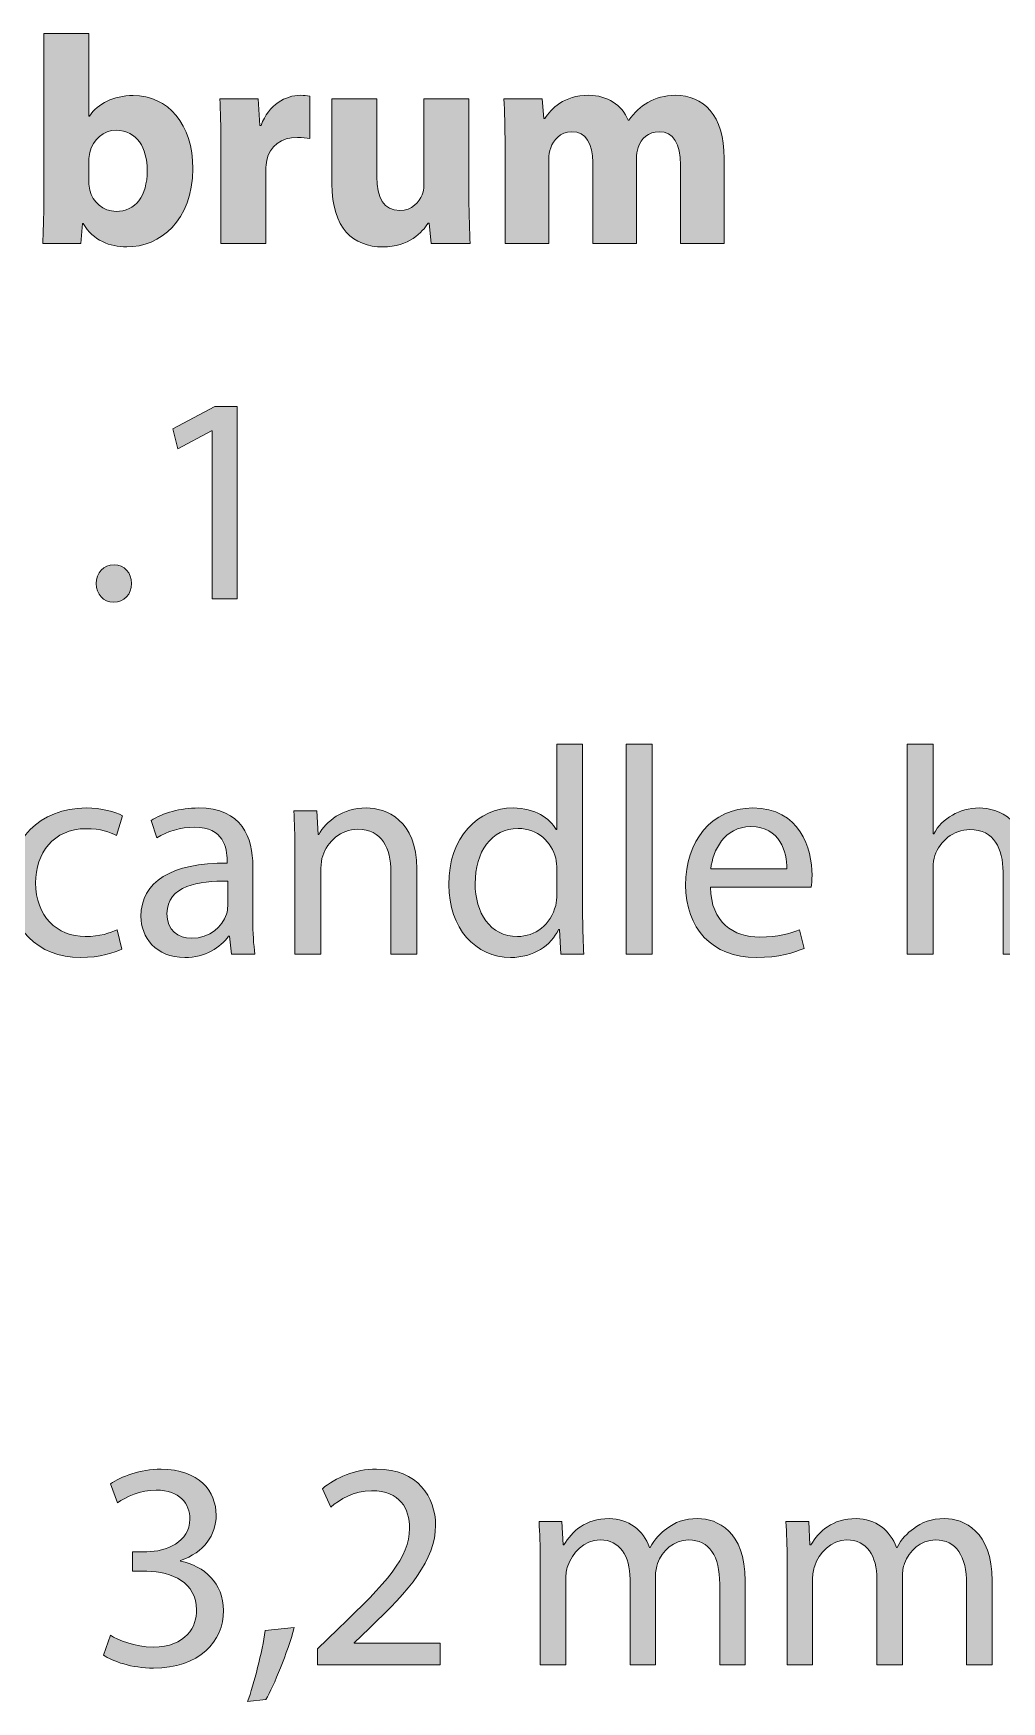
# Model space of a CAD drawing. Header units: inches. Extents: x 8 to 183, y -149 to -13.
# Drawn here: x 125.57 to 143.56, y -111.37 to -80.38 of the extents above; entities that cross this region are included whole.
import ezdxf

# ---------------------------------------------------------------- set-up
doc = ezdxf.new("R2010")
doc.units = ezdxf.units.IN
doc.header["$MEASUREMENT"] = 0
doc.layers.add('Layer 1', color=7, linetype='Continuous')

# ---------------------------------------------------------------- blocks, each defined once
blk = doc.blocks.new('block 7')
at = {"layer": 'Layer 1'}
h = blk.add_hatch(color=7, dxfattribs=at)
h.dxf.hatch_style = 2
edge = h.paths.add_edge_path()
edge.add_spline(control_points=[(125.763, -80.382), (125.763, -80.382), (126.599, -80.382), (126.599, -80.382), (126.599, -80.382), (126.599, -81.917), (126.599, -81.917), (126.599, -81.917), (126.61, -81.917), (126.61, -81.917), (126.77, -81.686), (127.05, -81.537), (127.424, -81.537), (128.068, -81.537), (128.536, -82.071), (128.53, -82.896), (128.53, -83.864), (127.919, -84.348), (127.303, -84.348), (126.989, -84.348), (126.681, -84.233), (126.494, -83.914), (126.494, -83.914), (126.483, -83.914), (126.483, -83.914), (126.483, -83.914), (126.45, -84.288), (126.45, -84.288), (126.45, -84.288), (125.741, -84.288), (125.741, -84.288), (125.752, -84.112), (125.763, -83.787), (125.763, -83.485), (125.763, -83.485), (125.763, -80.382), (125.763, -80.382)], knot_values=[0, 0, 0, 0, 1, 1, 1, 2, 2, 2, 3, 3, 3, 4, 4, 4, 5, 5, 5, 6, 6, 6, 7, 7, 7, 8, 8, 8, 9, 9, 9, 10, 10, 10, 11, 11, 11, 12, 12, 12, 12], degree=3, periodic=1)
edge = h.paths.add_edge_path()
edge.add_spline(control_points=[(126.599, -83.143), (126.599, -83.198), (126.605, -83.248), (126.616, -83.292), (126.67, -83.512), (126.863, -83.688), (127.105, -83.688), (127.463, -83.688), (127.683, -83.413), (127.683, -82.929), (127.683, -82.511), (127.496, -82.181), (127.105, -82.181), (126.88, -82.181), (126.67, -82.351), (126.616, -82.593), (126.605, -82.643), (126.599, -82.692), (126.599, -82.747), (126.599, -82.747), (126.599, -83.143), (126.599, -83.143)], knot_values=[0, 0, 0, 0, 1, 1, 1, 2, 2, 2, 3, 3, 3, 4, 4, 4, 5, 5, 5, 6, 6, 6, 7, 7, 7, 7], degree=3, periodic=1)
h = blk.add_hatch(color=7, dxfattribs=at)
h.dxf.hatch_style = 2
edge = h.paths.add_edge_path()
edge.add_spline(control_points=[(129.052, -82.483), (129.052, -82.087), (129.046, -81.829), (129.03, -81.598), (129.03, -81.598), (129.745, -81.598), (129.745, -81.598), (129.745, -81.598), (129.778, -82.093), (129.778, -82.093), (129.778, -82.093), (129.8, -82.093), (129.8, -82.093), (129.937, -81.697), (130.262, -81.532), (130.526, -81.532), (130.603, -81.532), (130.642, -81.537), (130.702, -81.548), (130.702, -81.548), (130.702, -82.335), (130.702, -82.335), (130.636, -82.324), (130.57, -82.313), (130.477, -82.313), (130.169, -82.313), (129.959, -82.478), (129.905, -82.736), (129.894, -82.791), (129.888, -82.857), (129.888, -82.924), (129.888, -82.924), (129.888, -84.288), (129.888, -84.288), (129.888, -84.288), (129.052, -84.288), (129.052, -84.288), (129.052, -84.288), (129.052, -82.483), (129.052, -82.483)], knot_values=[0, 0, 0, 0, 1, 1, 1, 2, 2, 2, 3, 3, 3, 4, 4, 4, 5, 5, 5, 6, 6, 6, 7, 7, 7, 8, 8, 8, 9, 9, 9, 10, 10, 10, 11, 11, 11, 12, 12, 12, 13, 13, 13, 13], degree=3, periodic=1)
h = blk.add_hatch(color=7, dxfattribs=at)
h.dxf.hatch_style = 2
edge = h.paths.add_edge_path()
edge.add_spline(control_points=[(133.661, -83.424), (133.661, -83.776), (133.672, -84.062), (133.683, -84.288), (133.683, -84.288), (132.957, -84.288), (132.957, -84.288), (132.957, -84.288), (132.919, -83.908), (132.919, -83.908), (132.919, -83.908), (132.902, -83.908), (132.902, -83.908), (132.797, -84.073), (132.545, -84.348), (132.061, -84.348), (131.51, -84.348), (131.114, -84.007), (131.114, -83.177), (131.114, -83.177), (131.114, -81.598), (131.114, -81.598), (131.114, -81.598), (131.95, -81.598), (131.95, -81.598), (131.95, -81.598), (131.95, -83.044), (131.95, -83.044), (131.95, -83.435), (132.077, -83.672), (132.374, -83.672), (132.605, -83.672), (132.743, -83.512), (132.792, -83.38), (132.814, -83.331), (132.825, -83.27), (132.825, -83.198), (132.825, -83.198), (132.825, -81.598), (132.825, -81.598), (132.825, -81.598), (133.661, -81.598), (133.661, -81.598), (133.661, -81.598), (133.661, -83.424), (133.661, -83.424)], knot_values=[0, 0, 0, 0, 1, 1, 1, 2, 2, 2, 3, 3, 3, 4, 4, 4, 5, 5, 5, 6, 6, 6, 7, 7, 7, 8, 8, 8, 9, 9, 9, 10, 10, 10, 11, 11, 11, 12, 12, 12, 13, 13, 13, 14, 14, 14, 15, 15, 15, 15], degree=3, periodic=1)
h = blk.add_hatch(color=7, dxfattribs=at)
h.dxf.hatch_style = 2
edge = h.paths.add_edge_path()
edge.add_spline(control_points=[(134.332, -82.456), (134.332, -82.12), (134.321, -81.84), (134.31, -81.598), (134.31, -81.598), (135.019, -81.598), (135.019, -81.598), (135.019, -81.598), (135.052, -81.961), (135.052, -81.961), (135.052, -81.961), (135.069, -81.961), (135.069, -81.961), (135.185, -81.785), (135.426, -81.532), (135.883, -81.532), (136.235, -81.532), (136.505, -81.713), (136.62, -81.994), (136.62, -81.994), (136.631, -81.994), (136.631, -81.994), (136.736, -81.851), (136.851, -81.741), (136.983, -81.664), (137.132, -81.581), (137.297, -81.532), (137.495, -81.532), (138.012, -81.532), (138.403, -81.895), (138.403, -82.703), (138.403, -82.703), (138.403, -84.288), (138.403, -84.288), (138.403, -84.288), (137.589, -84.288), (137.589, -84.288), (137.589, -84.288), (137.589, -82.824), (137.589, -82.824), (137.589, -82.434), (137.462, -82.208), (137.192, -82.208), (136.994, -82.208), (136.862, -82.34), (136.802, -82.5), (136.785, -82.56), (136.774, -82.643), (136.774, -82.714), (136.774, -82.714), (136.774, -84.288), (136.774, -84.288), (136.774, -84.288), (135.96, -84.288), (135.96, -84.288), (135.96, -84.288), (135.96, -82.775), (135.96, -82.775), (135.96, -82.439), (135.839, -82.208), (135.569, -82.208), (135.355, -82.208), (135.228, -82.373), (135.179, -82.505), (135.152, -82.571), (135.146, -82.648), (135.146, -82.72), (135.146, -82.72), (135.146, -84.288), (135.146, -84.288), (135.146, -84.288), (134.332, -84.288), (134.332, -84.288), (134.332, -84.288), (134.332, -82.456), (134.332, -82.456)], knot_values=[0, 0, 0, 0, 1, 1, 1, 2, 2, 2, 3, 3, 3, 4, 4, 4, 5, 5, 5, 6, 6, 6, 7, 7, 7, 8, 8, 8, 9, 9, 9, 10, 10, 10, 11, 11, 11, 12, 12, 12, 13, 13, 13, 14, 14, 14, 15, 15, 15, 16, 16, 16, 17, 17, 17, 18, 18, 18, 19, 19, 19, 20, 20, 20, 21, 21, 21, 22, 22, 22, 23, 23, 23, 24, 24, 24, 25, 25, 25, 25], degree=3, periodic=1)
h = blk.add_hatch(color=7, dxfattribs=at)
h.dxf.hatch_style = 2
h.paths.add_polyline_path([(128.887, -87.763), (128.876, -87.763), (128.254, -88.099), (128.161, -87.73), (128.942, -87.312), (129.354, -87.312), (129.354, -90.888), (128.887, -90.888)])
h = blk.add_hatch(color=7, dxfattribs=at)
h.dxf.hatch_style = 2
edge = h.paths.add_edge_path()
edge.add_spline(control_points=[(126.736, -90.602), (126.736, -90.403), (126.874, -90.255), (127.066, -90.255), (127.259, -90.255), (127.391, -90.398), (127.391, -90.602), (127.391, -90.8), (127.259, -90.948), (127.055, -90.948), (126.868, -90.948), (126.736, -90.8), (126.736, -90.602)], knot_values=[0, 0, 0, 0, 1, 1, 1, 2, 2, 2, 3, 3, 3, 4, 4, 4, 4], degree=3, periodic=1)
h = blk.add_hatch(color=7, dxfattribs=at)
h.dxf.hatch_style = 2
edge = h.paths.add_edge_path()
edge.add_spline(control_points=[(135.773, -93.582), (135.773, -93.582), (135.773, -96.8), (135.773, -96.8), (135.773, -97.037), (135.784, -97.306), (135.795, -97.488), (135.795, -97.488), (135.366, -97.488), (135.366, -97.488), (135.366, -97.488), (135.344, -97.026), (135.344, -97.026), (135.344, -97.026), (135.327, -97.026), (135.327, -97.026), (135.184, -97.323), (134.865, -97.548), (134.431, -97.548), (133.787, -97.548), (133.286, -97.004), (133.286, -96.195), (133.281, -95.309), (133.837, -94.77), (134.48, -94.77), (134.893, -94.77), (135.162, -94.963), (135.283, -95.172), (135.283, -95.172), (135.295, -95.172), (135.295, -95.172), (135.295, -95.172), (135.295, -93.582), (135.295, -93.582), (135.295, -93.582), (135.773, -93.582), (135.773, -93.582)], knot_values=[0, 0, 0, 0, 1, 1, 1, 2, 2, 2, 3, 3, 3, 4, 4, 4, 5, 5, 5, 6, 6, 6, 7, 7, 7, 8, 8, 8, 9, 9, 9, 10, 10, 10, 11, 11, 11, 12, 12, 12, 12], degree=3, periodic=1)
edge = h.paths.add_edge_path()
edge.add_spline(control_points=[(135.295, -95.909), (135.295, -95.848), (135.289, -95.766), (135.272, -95.705), (135.201, -95.403), (134.937, -95.15), (134.574, -95.15), (134.073, -95.15), (133.776, -95.59), (133.776, -96.173), (133.776, -96.712), (134.046, -97.158), (134.563, -97.158), (134.887, -97.158), (135.184, -96.938), (135.272, -96.58), (135.289, -96.514), (135.295, -96.448), (135.295, -96.371), (135.295, -96.371), (135.295, -95.909), (135.295, -95.909)], knot_values=[0, 0, 0, 0, 1, 1, 1, 2, 2, 2, 3, 3, 3, 4, 4, 4, 5, 5, 5, 6, 6, 6, 7, 7, 7, 7], degree=3, periodic=1)
h = blk.add_hatch(color=7, dxfattribs=at)
h.dxf.hatch_style = 2
h.paths.add_polyline_path([(136.581, -93.582), (137.065, -93.582), (137.065, -97.488), (136.581, -97.488)])
h = blk.add_hatch(color=7, dxfattribs=at)
h.dxf.hatch_style = 2
edge = h.paths.add_edge_path()
edge.add_spline(control_points=[(141.8, -93.582), (141.8, -93.582), (142.285, -93.582), (142.285, -93.582), (142.285, -93.582), (142.285, -95.249), (142.285, -95.249), (142.285, -95.249), (142.296, -95.249), (142.296, -95.249), (142.372, -95.111), (142.494, -94.985), (142.642, -94.902), (142.785, -94.82), (142.956, -94.77), (143.137, -94.77), (143.495, -94.77), (144.067, -94.99), (144.067, -95.903), (144.067, -95.903), (144.067, -97.488), (144.067, -97.488), (144.067, -97.488), (143.583, -97.488), (143.583, -97.488), (143.583, -97.488), (143.583, -95.958), (143.583, -95.958), (143.583, -95.529), (143.423, -95.172), (142.967, -95.172), (142.653, -95.172), (142.411, -95.392), (142.318, -95.65), (142.29, -95.722), (142.285, -95.793), (142.285, -95.881), (142.285, -95.881), (142.285, -97.488), (142.285, -97.488), (142.285, -97.488), (141.8, -97.488), (141.8, -97.488), (141.8, -97.488), (141.8, -93.582), (141.8, -93.582)], knot_values=[0, 0, 0, 0, 1, 1, 1, 2, 2, 2, 3, 3, 3, 4, 4, 4, 5, 5, 5, 6, 6, 6, 7, 7, 7, 8, 8, 8, 9, 9, 9, 10, 10, 10, 11, 11, 11, 12, 12, 12, 13, 13, 13, 14, 14, 14, 15, 15, 15, 15], degree=3, periodic=1)
h = blk.add_hatch(color=7, dxfattribs=at)
h.dxf.hatch_style = 2
edge = h.paths.add_edge_path()
edge.add_spline(control_points=[(127.21, -97.394), (127.083, -97.455), (126.803, -97.548), (126.445, -97.548), (125.642, -97.548), (125.119, -97.004), (125.119, -96.19), (125.119, -95.37), (125.68, -94.77), (126.549, -94.77), (126.835, -94.77), (127.089, -94.842), (127.221, -94.913), (127.221, -94.913), (127.111, -95.282), (127.111, -95.282), (126.995, -95.221), (126.813, -95.155), (126.549, -95.155), (125.939, -95.155), (125.609, -95.612), (125.609, -96.162), (125.609, -96.778), (126.005, -97.158), (126.533, -97.158), (126.808, -97.158), (126.989, -97.092), (127.127, -97.031), (127.127, -97.031), (127.21, -97.394), (127.21, -97.394)], knot_values=[0, 0, 0, 0, 1, 1, 1, 2, 2, 2, 3, 3, 3, 4, 4, 4, 5, 5, 5, 6, 6, 6, 7, 7, 7, 8, 8, 8, 9, 9, 9, 10, 10, 10, 10], degree=3, periodic=1)
h = blk.add_hatch(color=7, dxfattribs=at)
h.dxf.hatch_style = 2
edge = h.paths.add_edge_path()
edge.add_spline(control_points=[(129.646, -96.85), (129.646, -97.081), (129.657, -97.306), (129.685, -97.488), (129.685, -97.488), (129.25, -97.488), (129.25, -97.488), (129.25, -97.488), (129.211, -97.152), (129.211, -97.152), (129.211, -97.152), (129.195, -97.152), (129.195, -97.152), (129.046, -97.361), (128.76, -97.548), (128.381, -97.548), (127.842, -97.548), (127.566, -97.169), (127.566, -96.784), (127.566, -96.14), (128.139, -95.788), (129.167, -95.793), (129.167, -95.793), (129.167, -95.738), (129.167, -95.738), (129.167, -95.524), (129.107, -95.122), (128.562, -95.128), (128.309, -95.128), (128.05, -95.199), (127.863, -95.326), (127.863, -95.326), (127.754, -95.001), (127.754, -95.001), (127.974, -94.864), (128.298, -94.77), (128.634, -94.77), (129.448, -94.77), (129.646, -95.326), (129.646, -95.854), (129.646, -95.854), (129.646, -96.85), (129.646, -96.85)], knot_values=[0, 0, 0, 0, 1, 1, 1, 2, 2, 2, 3, 3, 3, 4, 4, 4, 5, 5, 5, 6, 6, 6, 7, 7, 7, 8, 8, 8, 9, 9, 9, 10, 10, 10, 11, 11, 11, 12, 12, 12, 13, 13, 13, 14, 14, 14, 14], degree=3, periodic=1)
edge = h.paths.add_edge_path()
edge.add_spline(control_points=[(129.178, -96.129), (128.65, -96.118), (128.05, -96.212), (128.05, -96.729), (128.05, -97.048), (128.26, -97.191), (128.502, -97.191), (128.854, -97.191), (129.08, -96.971), (129.156, -96.745), (129.173, -96.69), (129.178, -96.635), (129.178, -96.591), (129.178, -96.591), (129.178, -96.129), (129.178, -96.129)], knot_values=[0, 0, 0, 0, 1, 1, 1, 2, 2, 2, 3, 3, 3, 4, 4, 4, 5, 5, 5, 5], degree=3, periodic=1)
h = blk.add_hatch(color=7, dxfattribs=at)
h.dxf.hatch_style = 2
edge = h.paths.add_edge_path()
edge.add_spline(control_points=[(130.427, -95.546), (130.427, -95.265), (130.421, -95.045), (130.405, -94.825), (130.405, -94.825), (130.834, -94.825), (130.834, -94.825), (130.834, -94.825), (130.861, -95.265), (130.861, -95.265), (130.861, -95.265), (130.872, -95.265), (130.872, -95.265), (131.004, -95.018), (131.312, -94.77), (131.752, -94.77), (132.121, -94.77), (132.693, -94.99), (132.693, -95.903), (132.693, -95.903), (132.693, -97.488), (132.693, -97.488), (132.693, -97.488), (132.209, -97.488), (132.209, -97.488), (132.209, -97.488), (132.209, -95.953), (132.209, -95.953), (132.209, -95.524), (132.05, -95.166), (131.593, -95.166), (131.279, -95.166), (131.032, -95.392), (130.944, -95.661), (130.922, -95.722), (130.911, -95.804), (130.911, -95.887), (130.911, -95.887), (130.911, -97.488), (130.911, -97.488), (130.911, -97.488), (130.427, -97.488), (130.427, -97.488), (130.427, -97.488), (130.427, -95.546), (130.427, -95.546)], knot_values=[0, 0, 0, 0, 1, 1, 1, 2, 2, 2, 3, 3, 3, 4, 4, 4, 5, 5, 5, 6, 6, 6, 7, 7, 7, 8, 8, 8, 9, 9, 9, 10, 10, 10, 11, 11, 11, 12, 12, 12, 13, 13, 13, 14, 14, 14, 15, 15, 15, 15], degree=3, periodic=1)
h = blk.add_hatch(color=7, dxfattribs=at)
h.dxf.hatch_style = 2
edge = h.paths.add_edge_path()
edge.add_spline(control_points=[(138.148, -96.244), (138.159, -96.899), (138.572, -97.169), (139.062, -97.169), (139.408, -97.169), (139.623, -97.108), (139.799, -97.031), (139.799, -97.031), (139.887, -97.378), (139.887, -97.378), (139.716, -97.455), (139.419, -97.548), (138.996, -97.548), (138.176, -97.548), (137.686, -97.004), (137.686, -96.201), (137.686, -95.397), (138.159, -94.77), (138.935, -94.77), (139.81, -94.77), (140.035, -95.529), (140.035, -96.019), (140.035, -96.118), (140.03, -96.19), (140.019, -96.244), (140.019, -96.244), (138.148, -96.244), (138.148, -96.244)], knot_values=[0, 0, 0, 0, 1, 1, 1, 2, 2, 2, 3, 3, 3, 4, 4, 4, 5, 5, 5, 6, 6, 6, 7, 7, 7, 8, 8, 8, 9, 9, 9, 9], degree=3, periodic=1)
edge = h.paths.add_edge_path()
edge.add_spline(control_points=[(139.568, -95.898), (139.573, -95.595), (139.441, -95.117), (138.897, -95.117), (138.402, -95.117), (138.193, -95.562), (138.154, -95.898), (138.154, -95.898), (139.568, -95.898), (139.568, -95.898)], knot_values=[0, 0, 0, 0, 1, 1, 1, 2, 2, 2, 3, 3, 3, 3], degree=3, periodic=1)
h = blk.add_hatch(color=7, dxfattribs=at)
h.dxf.hatch_style = 2
edge = h.paths.add_edge_path()
edge.add_spline(control_points=[(127, -110.138), (127.138, -110.22), (127.451, -110.358), (127.792, -110.358), (128.408, -110.358), (128.607, -109.967), (128.601, -109.665), (128.596, -109.164), (128.145, -108.949), (127.677, -108.949), (127.677, -108.949), (127.407, -108.949), (127.407, -108.949), (127.407, -108.949), (127.407, -108.586), (127.407, -108.586), (127.407, -108.586), (127.677, -108.586), (127.677, -108.586), (128.029, -108.586), (128.475, -108.405), (128.475, -107.981), (128.475, -107.695), (128.293, -107.442), (127.847, -107.442), (127.561, -107.442), (127.286, -107.568), (127.132, -107.678), (127.132, -107.678), (127, -107.326), (127, -107.326), (127.193, -107.189), (127.556, -107.051), (127.941, -107.051), (128.645, -107.051), (128.964, -107.469), (128.964, -107.904), (128.964, -108.278), (128.738, -108.592), (128.304, -108.751), (128.304, -108.751), (128.304, -108.762), (128.304, -108.762), (128.744, -108.845), (129.096, -109.175), (129.102, -109.675), (129.102, -110.248), (128.651, -110.748), (127.798, -110.748), (127.396, -110.748), (127.044, -110.622), (126.868, -110.506), (126.868, -110.506), (127, -110.138), (127, -110.138)], knot_values=[0, 0, 0, 0, 1, 1, 1, 2, 2, 2, 3, 3, 3, 4, 4, 4, 5, 5, 5, 6, 6, 6, 7, 7, 7, 8, 8, 8, 9, 9, 9, 10, 10, 10, 11, 11, 11, 12, 12, 12, 13, 13, 13, 14, 14, 14, 15, 15, 15, 16, 16, 16, 17, 17, 17, 18, 18, 18, 18], degree=3, periodic=1)
h = blk.add_hatch(color=7, dxfattribs=at)
h.dxf.hatch_style = 2
edge = h.paths.add_edge_path()
edge.add_spline(control_points=[(130.844, -110.688), (130.844, -110.688), (130.844, -110.391), (130.844, -110.391), (130.844, -110.391), (131.224, -110.022), (131.224, -110.022), (132.137, -109.153), (132.556, -108.691), (132.556, -108.152), (132.556, -107.788), (132.385, -107.453), (131.851, -107.453), (131.527, -107.453), (131.257, -107.618), (131.092, -107.755), (131.092, -107.755), (130.938, -107.414), (130.938, -107.414), (131.18, -107.211), (131.538, -107.051), (131.945, -107.051), (132.715, -107.051), (133.04, -107.579), (133.04, -108.091), (133.04, -108.751), (132.561, -109.285), (131.807, -110.011), (131.807, -110.011), (131.527, -110.275), (131.527, -110.275), (131.527, -110.275), (131.527, -110.286), (131.527, -110.286), (131.527, -110.286), (133.128, -110.286), (133.128, -110.286), (133.128, -110.286), (133.128, -110.688), (133.128, -110.688), (133.128, -110.688), (130.844, -110.688), (130.844, -110.688)], knot_values=[0, 0, 0, 0, 1, 1, 1, 2, 2, 2, 3, 3, 3, 4, 4, 4, 5, 5, 5, 6, 6, 6, 7, 7, 7, 8, 8, 8, 9, 9, 9, 10, 10, 10, 11, 11, 11, 12, 12, 12, 13, 13, 13, 14, 14, 14, 14], degree=3, periodic=1)
h = blk.add_hatch(color=7, dxfattribs=at)
h.dxf.hatch_style = 2
edge = h.paths.add_edge_path()
edge.add_spline(control_points=[(134.986, -108.746), (134.986, -108.465), (134.975, -108.245), (134.964, -108.025), (134.964, -108.025), (135.388, -108.025), (135.388, -108.025), (135.388, -108.025), (135.41, -108.46), (135.41, -108.46), (135.41, -108.46), (135.426, -108.46), (135.426, -108.46), (135.575, -108.207), (135.822, -107.97), (136.268, -107.97), (136.625, -107.97), (136.901, -108.19), (137.016, -108.504), (137.016, -108.504), (137.027, -108.504), (137.027, -108.504), (137.109, -108.35), (137.22, -108.24), (137.33, -108.157), (137.489, -108.036), (137.66, -107.97), (137.913, -107.97), (138.27, -107.97), (138.793, -108.201), (138.793, -109.125), (138.793, -109.125), (138.793, -110.688), (138.793, -110.688), (138.793, -110.688), (138.32, -110.688), (138.32, -110.688), (138.32, -110.688), (138.32, -109.186), (138.32, -109.186), (138.32, -108.669), (138.127, -108.366), (137.742, -108.366), (137.461, -108.366), (137.253, -108.57), (137.165, -108.801), (137.142, -108.872), (137.126, -108.955), (137.126, -109.043), (137.126, -109.043), (137.126, -110.688), (137.126, -110.688), (137.126, -110.688), (136.653, -110.688), (136.653, -110.688), (136.653, -110.688), (136.653, -109.092), (136.653, -109.092), (136.653, -108.669), (136.466, -108.366), (136.097, -108.366), (135.8, -108.366), (135.575, -108.608), (135.498, -108.85), (135.47, -108.916), (135.459, -109.004), (135.459, -109.087), (135.459, -109.087), (135.459, -110.688), (135.459, -110.688), (135.459, -110.688), (134.986, -110.688), (134.986, -110.688), (134.986, -110.688), (134.986, -108.746), (134.986, -108.746)], knot_values=[0, 0, 0, 0, 1, 1, 1, 2, 2, 2, 3, 3, 3, 4, 4, 4, 5, 5, 5, 6, 6, 6, 7, 7, 7, 8, 8, 8, 9, 9, 9, 10, 10, 10, 11, 11, 11, 12, 12, 12, 13, 13, 13, 14, 14, 14, 15, 15, 15, 16, 16, 16, 17, 17, 17, 18, 18, 18, 19, 19, 19, 20, 20, 20, 21, 21, 21, 22, 22, 22, 23, 23, 23, 24, 24, 24, 25, 25, 25, 25], degree=3, periodic=1)
h = blk.add_hatch(color=7, dxfattribs=at)
h.dxf.hatch_style = 2
edge = h.paths.add_edge_path()
edge.add_spline(control_points=[(139.573, -108.746), (139.573, -108.465), (139.562, -108.245), (139.551, -108.025), (139.551, -108.025), (139.975, -108.025), (139.975, -108.025), (139.975, -108.025), (139.997, -108.46), (139.997, -108.46), (139.997, -108.46), (140.013, -108.46), (140.013, -108.46), (140.162, -108.207), (140.409, -107.97), (140.855, -107.97), (141.212, -107.97), (141.487, -108.19), (141.603, -108.504), (141.603, -108.504), (141.614, -108.504), (141.614, -108.504), (141.697, -108.35), (141.806, -108.24), (141.917, -108.157), (142.076, -108.036), (142.247, -107.97), (142.5, -107.97), (142.857, -107.97), (143.38, -108.201), (143.38, -109.125), (143.38, -109.125), (143.38, -110.688), (143.38, -110.688), (143.38, -110.688), (142.907, -110.688), (142.907, -110.688), (142.907, -110.688), (142.907, -109.186), (142.907, -109.186), (142.907, -108.669), (142.714, -108.366), (142.329, -108.366), (142.049, -108.366), (141.839, -108.57), (141.752, -108.801), (141.73, -108.872), (141.713, -108.955), (141.713, -109.043), (141.713, -109.043), (141.713, -110.688), (141.713, -110.688), (141.713, -110.688), (141.24, -110.688), (141.24, -110.688), (141.24, -110.688), (141.24, -109.092), (141.24, -109.092), (141.24, -108.669), (141.053, -108.366), (140.684, -108.366), (140.387, -108.366), (140.162, -108.608), (140.085, -108.85), (140.057, -108.916), (140.046, -109.004), (140.046, -109.087), (140.046, -109.087), (140.046, -110.688), (140.046, -110.688), (140.046, -110.688), (139.573, -110.688), (139.573, -110.688), (139.573, -110.688), (139.573, -108.746), (139.573, -108.746)], knot_values=[0, 0, 0, 0, 1, 1, 1, 2, 2, 2, 3, 3, 3, 4, 4, 4, 5, 5, 5, 6, 6, 6, 7, 7, 7, 8, 8, 8, 9, 9, 9, 10, 10, 10, 11, 11, 11, 12, 12, 12, 13, 13, 13, 14, 14, 14, 15, 15, 15, 16, 16, 16, 17, 17, 17, 18, 18, 18, 19, 19, 19, 20, 20, 20, 21, 21, 21, 22, 22, 22, 23, 23, 23, 24, 24, 24, 25, 25, 25, 25], degree=3, periodic=1)
h = blk.add_hatch(color=7, dxfattribs=at)
h.dxf.hatch_style = 2
edge = h.paths.add_edge_path()
edge.add_spline(control_points=[(129.547, -111.37), (129.668, -111.04), (129.816, -110.451), (129.877, -110.05), (129.877, -110.05), (130.416, -109.995), (130.416, -109.995), (130.284, -110.462), (130.042, -111.073), (129.888, -111.331), (129.888, -111.331), (129.547, -111.37), (129.547, -111.37)], knot_values=[0, 0, 0, 0, 1, 1, 1, 2, 2, 2, 3, 3, 3, 4, 4, 4, 4], degree=3, periodic=1)
at = {"layer": 'Layer 1', "lineweight": 0}
for points in [[(128.887, -87.763), (128.876, -87.763), (128.254, -88.099), (128.161, -87.73), (128.942, -87.312), (129.354, -87.312), (129.354, -90.888), (128.887, -90.888), (128.887, -87.763)], [(136.581, -93.582), (137.065, -93.582), (137.065, -97.488), (136.581, -97.488), (136.581, -93.582)]]:
    blk.add_lwpolyline(points, dxfattribs=at)
for points, knots in [([(125.763, -80.382), (125.763, -80.382), (126.599, -80.382), (126.599, -80.382), (126.599, -80.382), (126.599, -81.917), (126.599, -81.917), (126.599, -81.917), (126.61, -81.917), (126.61, -81.917), (126.77, -81.686), (127.05, -81.537), (127.424, -81.537), (128.068, -81.537), (128.536, -82.071), (128.53, -82.896), (128.53, -83.864), (127.919, -84.348), (127.303, -84.348), (126.989, -84.348), (126.681, -84.233), (126.494, -83.914), (126.494, -83.914), (126.483, -83.914), (126.483, -83.914), (126.483, -83.914), (126.45, -84.288), (126.45, -84.288), (126.45, -84.288), (125.741, -84.288), (125.741, -84.288), (125.752, -84.112), (125.763, -83.787), (125.763, -83.485), (125.763, -83.485), (125.763, -80.382), (125.763, -80.382)], [0, 0, 0, 0, 1, 1, 1, 2, 2, 2, 3, 3, 3, 4, 4, 4, 5, 5, 5, 6, 6, 6, 7, 7, 7, 8, 8, 8, 9, 9, 9, 10, 10, 10, 11, 11, 11, 12, 12, 12, 12]), ([(129.052, -82.483), (129.052, -82.087), (129.046, -81.829), (129.03, -81.598), (129.03, -81.598), (129.745, -81.598), (129.745, -81.598), (129.745, -81.598), (129.778, -82.093), (129.778, -82.093), (129.778, -82.093), (129.8, -82.093), (129.8, -82.093), (129.937, -81.697), (130.262, -81.532), (130.526, -81.532), (130.603, -81.532), (130.642, -81.537), (130.702, -81.548), (130.702, -81.548), (130.702, -82.335), (130.702, -82.335), (130.636, -82.324), (130.57, -82.313), (130.477, -82.313), (130.169, -82.313), (129.959, -82.478), (129.905, -82.736), (129.894, -82.791), (129.888, -82.857), (129.888, -82.924), (129.888, -82.924), (129.888, -84.288), (129.888, -84.288), (129.888, -84.288), (129.052, -84.288), (129.052, -84.288), (129.052, -84.288), (129.052, -82.483), (129.052, -82.483)], [0, 0, 0, 0, 1, 1, 1, 2, 2, 2, 3, 3, 3, 4, 4, 4, 5, 5, 5, 6, 6, 6, 7, 7, 7, 8, 8, 8, 9, 9, 9, 10, 10, 10, 11, 11, 11, 12, 12, 12, 13, 13, 13, 13]), ([(133.661, -83.424), (133.661, -83.776), (133.672, -84.062), (133.683, -84.288), (133.683, -84.288), (132.957, -84.288), (132.957, -84.288), (132.957, -84.288), (132.919, -83.908), (132.919, -83.908), (132.919, -83.908), (132.902, -83.908), (132.902, -83.908), (132.797, -84.073), (132.545, -84.348), (132.061, -84.348), (131.51, -84.348), (131.114, -84.007), (131.114, -83.177), (131.114, -83.177), (131.114, -81.598), (131.114, -81.598), (131.114, -81.598), (131.95, -81.598), (131.95, -81.598), (131.95, -81.598), (131.95, -83.044), (131.95, -83.044), (131.95, -83.435), (132.077, -83.672), (132.374, -83.672), (132.605, -83.672), (132.743, -83.512), (132.792, -83.38), (132.814, -83.331), (132.825, -83.27), (132.825, -83.198), (132.825, -83.198), (132.825, -81.598), (132.825, -81.598), (132.825, -81.598), (133.661, -81.598), (133.661, -81.598), (133.661, -81.598), (133.661, -83.424), (133.661, -83.424)], [0, 0, 0, 0, 1, 1, 1, 2, 2, 2, 3, 3, 3, 4, 4, 4, 5, 5, 5, 6, 6, 6, 7, 7, 7, 8, 8, 8, 9, 9, 9, 10, 10, 10, 11, 11, 11, 12, 12, 12, 13, 13, 13, 14, 14, 14, 15, 15, 15, 15]), ([(134.332, -82.456), (134.332, -82.12), (134.321, -81.84), (134.31, -81.598), (134.31, -81.598), (135.019, -81.598), (135.019, -81.598), (135.019, -81.598), (135.052, -81.961), (135.052, -81.961), (135.052, -81.961), (135.069, -81.961), (135.069, -81.961), (135.185, -81.785), (135.426, -81.532), (135.883, -81.532), (136.235, -81.532), (136.505, -81.713), (136.62, -81.994), (136.62, -81.994), (136.631, -81.994), (136.631, -81.994), (136.736, -81.851), (136.851, -81.741), (136.983, -81.664), (137.132, -81.581), (137.297, -81.532), (137.495, -81.532), (138.012, -81.532), (138.403, -81.895), (138.403, -82.703), (138.403, -82.703), (138.403, -84.288), (138.403, -84.288), (138.403, -84.288), (137.589, -84.288), (137.589, -84.288), (137.589, -84.288), (137.589, -82.824), (137.589, -82.824), (137.589, -82.434), (137.462, -82.208), (137.192, -82.208), (136.994, -82.208), (136.862, -82.34), (136.802, -82.5), (136.785, -82.56), (136.774, -82.643), (136.774, -82.714), (136.774, -82.714), (136.774, -84.288), (136.774, -84.288), (136.774, -84.288), (135.96, -84.288), (135.96, -84.288), (135.96, -84.288), (135.96, -82.775), (135.96, -82.775), (135.96, -82.439), (135.839, -82.208), (135.569, -82.208), (135.355, -82.208), (135.228, -82.373), (135.179, -82.505), (135.152, -82.571), (135.146, -82.648), (135.146, -82.72), (135.146, -82.72), (135.146, -84.288), (135.146, -84.288), (135.146, -84.288), (134.332, -84.288), (134.332, -84.288), (134.332, -84.288), (134.332, -82.456), (134.332, -82.456)], [0, 0, 0, 0, 1, 1, 1, 2, 2, 2, 3, 3, 3, 4, 4, 4, 5, 5, 5, 6, 6, 6, 7, 7, 7, 8, 8, 8, 9, 9, 9, 10, 10, 10, 11, 11, 11, 12, 12, 12, 13, 13, 13, 14, 14, 14, 15, 15, 15, 16, 16, 16, 17, 17, 17, 18, 18, 18, 19, 19, 19, 20, 20, 20, 21, 21, 21, 22, 22, 22, 23, 23, 23, 24, 24, 24, 25, 25, 25, 25]), ([(126.599, -83.143), (126.599, -83.198), (126.605, -83.248), (126.616, -83.292), (126.67, -83.512), (126.863, -83.688), (127.105, -83.688), (127.463, -83.688), (127.683, -83.413), (127.683, -82.929), (127.683, -82.511), (127.496, -82.181), (127.105, -82.181), (126.88, -82.181), (126.67, -82.351), (126.616, -82.593), (126.605, -82.643), (126.599, -82.692), (126.599, -82.747), (126.599, -82.747), (126.599, -83.143), (126.599, -83.143)], [0, 0, 0, 0, 1, 1, 1, 2, 2, 2, 3, 3, 3, 4, 4, 4, 5, 5, 5, 6, 6, 6, 7, 7, 7, 7]), ([(126.736, -90.602), (126.736, -90.403), (126.874, -90.255), (127.066, -90.255), (127.259, -90.255), (127.391, -90.398), (127.391, -90.602), (127.391, -90.8), (127.259, -90.948), (127.055, -90.948), (126.868, -90.948), (126.736, -90.8), (126.736, -90.602)], [0, 0, 0, 0, 1, 1, 1, 2, 2, 2, 3, 3, 3, 4, 4, 4, 4]), ([(135.773, -93.582), (135.773, -93.582), (135.773, -96.8), (135.773, -96.8), (135.773, -97.037), (135.784, -97.306), (135.795, -97.488), (135.795, -97.488), (135.366, -97.488), (135.366, -97.488), (135.366, -97.488), (135.344, -97.026), (135.344, -97.026), (135.344, -97.026), (135.327, -97.026), (135.327, -97.026), (135.184, -97.323), (134.865, -97.548), (134.431, -97.548), (133.787, -97.548), (133.286, -97.004), (133.286, -96.195), (133.281, -95.309), (133.837, -94.77), (134.48, -94.77), (134.893, -94.77), (135.162, -94.963), (135.283, -95.172), (135.283, -95.172), (135.295, -95.172), (135.295, -95.172), (135.295, -95.172), (135.295, -93.582), (135.295, -93.582), (135.295, -93.582), (135.773, -93.582), (135.773, -93.582)], [0, 0, 0, 0, 1, 1, 1, 2, 2, 2, 3, 3, 3, 4, 4, 4, 5, 5, 5, 6, 6, 6, 7, 7, 7, 8, 8, 8, 9, 9, 9, 10, 10, 10, 11, 11, 11, 12, 12, 12, 12]), ([(141.8, -93.582), (141.8, -93.582), (142.285, -93.582), (142.285, -93.582), (142.285, -93.582), (142.285, -95.249), (142.285, -95.249), (142.285, -95.249), (142.296, -95.249), (142.296, -95.249), (142.372, -95.111), (142.494, -94.985), (142.642, -94.902), (142.785, -94.82), (142.956, -94.77), (143.137, -94.77), (143.495, -94.77), (144.067, -94.99), (144.067, -95.903), (144.067, -95.903), (144.067, -97.488), (144.067, -97.488), (144.067, -97.488), (143.583, -97.488), (143.583, -97.488), (143.583, -97.488), (143.583, -95.958), (143.583, -95.958), (143.583, -95.529), (143.423, -95.172), (142.967, -95.172), (142.653, -95.172), (142.411, -95.392), (142.318, -95.65), (142.29, -95.722), (142.285, -95.793), (142.285, -95.881), (142.285, -95.881), (142.285, -97.488), (142.285, -97.488), (142.285, -97.488), (141.8, -97.488), (141.8, -97.488), (141.8, -97.488), (141.8, -93.582), (141.8, -93.582)], [0, 0, 0, 0, 1, 1, 1, 2, 2, 2, 3, 3, 3, 4, 4, 4, 5, 5, 5, 6, 6, 6, 7, 7, 7, 8, 8, 8, 9, 9, 9, 10, 10, 10, 11, 11, 11, 12, 12, 12, 13, 13, 13, 14, 14, 14, 15, 15, 15, 15]), ([(127.21, -97.394), (127.083, -97.455), (126.803, -97.548), (126.445, -97.548), (125.642, -97.548), (125.119, -97.004), (125.119, -96.19), (125.119, -95.37), (125.68, -94.77), (126.549, -94.77), (126.835, -94.77), (127.089, -94.842), (127.221, -94.913), (127.221, -94.913), (127.111, -95.282), (127.111, -95.282), (126.995, -95.221), (126.813, -95.155), (126.549, -95.155), (125.939, -95.155), (125.609, -95.612), (125.609, -96.162), (125.609, -96.778), (126.005, -97.158), (126.533, -97.158), (126.808, -97.158), (126.989, -97.092), (127.127, -97.031), (127.127, -97.031), (127.21, -97.394), (127.21, -97.394)], [0, 0, 0, 0, 1, 1, 1, 2, 2, 2, 3, 3, 3, 4, 4, 4, 5, 5, 5, 6, 6, 6, 7, 7, 7, 8, 8, 8, 9, 9, 9, 10, 10, 10, 10]), ([(129.646, -96.85), (129.646, -97.081), (129.657, -97.306), (129.685, -97.488), (129.685, -97.488), (129.25, -97.488), (129.25, -97.488), (129.25, -97.488), (129.211, -97.152), (129.211, -97.152), (129.211, -97.152), (129.195, -97.152), (129.195, -97.152), (129.046, -97.361), (128.76, -97.548), (128.381, -97.548), (127.842, -97.548), (127.566, -97.169), (127.566, -96.784), (127.566, -96.14), (128.139, -95.788), (129.167, -95.793), (129.167, -95.793), (129.167, -95.738), (129.167, -95.738), (129.167, -95.524), (129.107, -95.122), (128.562, -95.128), (128.309, -95.128), (128.05, -95.199), (127.863, -95.326), (127.863, -95.326), (127.754, -95.001), (127.754, -95.001), (127.974, -94.864), (128.298, -94.77), (128.634, -94.77), (129.448, -94.77), (129.646, -95.326), (129.646, -95.854), (129.646, -95.854), (129.646, -96.85), (129.646, -96.85)], [0, 0, 0, 0, 1, 1, 1, 2, 2, 2, 3, 3, 3, 4, 4, 4, 5, 5, 5, 6, 6, 6, 7, 7, 7, 8, 8, 8, 9, 9, 9, 10, 10, 10, 11, 11, 11, 12, 12, 12, 13, 13, 13, 14, 14, 14, 14]), ([(130.427, -95.546), (130.427, -95.265), (130.421, -95.045), (130.405, -94.825), (130.405, -94.825), (130.834, -94.825), (130.834, -94.825), (130.834, -94.825), (130.861, -95.265), (130.861, -95.265), (130.861, -95.265), (130.872, -95.265), (130.872, -95.265), (131.004, -95.018), (131.312, -94.77), (131.752, -94.77), (132.121, -94.77), (132.693, -94.99), (132.693, -95.903), (132.693, -95.903), (132.693, -97.488), (132.693, -97.488), (132.693, -97.488), (132.209, -97.488), (132.209, -97.488), (132.209, -97.488), (132.209, -95.953), (132.209, -95.953), (132.209, -95.524), (132.05, -95.166), (131.593, -95.166), (131.279, -95.166), (131.032, -95.392), (130.944, -95.661), (130.922, -95.722), (130.911, -95.804), (130.911, -95.887), (130.911, -95.887), (130.911, -97.488), (130.911, -97.488), (130.911, -97.488), (130.427, -97.488), (130.427, -97.488), (130.427, -97.488), (130.427, -95.546), (130.427, -95.546)], [0, 0, 0, 0, 1, 1, 1, 2, 2, 2, 3, 3, 3, 4, 4, 4, 5, 5, 5, 6, 6, 6, 7, 7, 7, 8, 8, 8, 9, 9, 9, 10, 10, 10, 11, 11, 11, 12, 12, 12, 13, 13, 13, 14, 14, 14, 15, 15, 15, 15]), ([(138.148, -96.244), (138.159, -96.899), (138.572, -97.169), (139.062, -97.169), (139.408, -97.169), (139.623, -97.108), (139.799, -97.031), (139.799, -97.031), (139.887, -97.378), (139.887, -97.378), (139.716, -97.455), (139.419, -97.548), (138.996, -97.548), (138.176, -97.548), (137.686, -97.004), (137.686, -96.201), (137.686, -95.397), (138.159, -94.77), (138.935, -94.77), (139.81, -94.77), (140.035, -95.529), (140.035, -96.019), (140.035, -96.118), (140.03, -96.19), (140.019, -96.244), (140.019, -96.244), (138.148, -96.244), (138.148, -96.244)], [0, 0, 0, 0, 1, 1, 1, 2, 2, 2, 3, 3, 3, 4, 4, 4, 5, 5, 5, 6, 6, 6, 7, 7, 7, 8, 8, 8, 9, 9, 9, 9]), ([(139.568, -95.898), (139.573, -95.595), (139.441, -95.117), (138.897, -95.117), (138.402, -95.117), (138.193, -95.562), (138.154, -95.898), (138.154, -95.898), (139.568, -95.898), (139.568, -95.898)], [0, 0, 0, 0, 1, 1, 1, 2, 2, 2, 3, 3, 3, 3]), ([(135.295, -95.909), (135.295, -95.848), (135.289, -95.766), (135.272, -95.705), (135.201, -95.403), (134.937, -95.15), (134.574, -95.15), (134.073, -95.15), (133.776, -95.59), (133.776, -96.173), (133.776, -96.712), (134.046, -97.158), (134.563, -97.158), (134.887, -97.158), (135.184, -96.938), (135.272, -96.58), (135.289, -96.514), (135.295, -96.448), (135.295, -96.371), (135.295, -96.371), (135.295, -95.909), (135.295, -95.909)], [0, 0, 0, 0, 1, 1, 1, 2, 2, 2, 3, 3, 3, 4, 4, 4, 5, 5, 5, 6, 6, 6, 7, 7, 7, 7]), ([(129.178, -96.129), (128.65, -96.118), (128.05, -96.212), (128.05, -96.729), (128.05, -97.048), (128.26, -97.191), (128.502, -97.191), (128.854, -97.191), (129.08, -96.971), (129.156, -96.745), (129.173, -96.69), (129.178, -96.635), (129.178, -96.591), (129.178, -96.591), (129.178, -96.129), (129.178, -96.129)], [0, 0, 0, 0, 1, 1, 1, 2, 2, 2, 3, 3, 3, 4, 4, 4, 5, 5, 5, 5]), ([(127, -110.138), (127.138, -110.22), (127.451, -110.358), (127.792, -110.358), (128.408, -110.358), (128.607, -109.967), (128.601, -109.665), (128.596, -109.164), (128.145, -108.949), (127.677, -108.949), (127.677, -108.949), (127.407, -108.949), (127.407, -108.949), (127.407, -108.949), (127.407, -108.586), (127.407, -108.586), (127.407, -108.586), (127.677, -108.586), (127.677, -108.586), (128.029, -108.586), (128.475, -108.405), (128.475, -107.981), (128.475, -107.695), (128.293, -107.442), (127.847, -107.442), (127.561, -107.442), (127.286, -107.568), (127.132, -107.678), (127.132, -107.678), (127, -107.326), (127, -107.326), (127.193, -107.189), (127.556, -107.051), (127.941, -107.051), (128.645, -107.051), (128.964, -107.469), (128.964, -107.904), (128.964, -108.278), (128.738, -108.592), (128.304, -108.751), (128.304, -108.751), (128.304, -108.762), (128.304, -108.762), (128.744, -108.845), (129.096, -109.175), (129.102, -109.675), (129.102, -110.248), (128.651, -110.748), (127.798, -110.748), (127.396, -110.748), (127.044, -110.622), (126.868, -110.506), (126.868, -110.506), (127, -110.138), (127, -110.138)], [0, 0, 0, 0, 1, 1, 1, 2, 2, 2, 3, 3, 3, 4, 4, 4, 5, 5, 5, 6, 6, 6, 7, 7, 7, 8, 8, 8, 9, 9, 9, 10, 10, 10, 11, 11, 11, 12, 12, 12, 13, 13, 13, 14, 14, 14, 15, 15, 15, 16, 16, 16, 17, 17, 17, 18, 18, 18, 18]), ([(130.844, -110.688), (130.844, -110.688), (130.844, -110.391), (130.844, -110.391), (130.844, -110.391), (131.224, -110.022), (131.224, -110.022), (132.137, -109.153), (132.556, -108.691), (132.556, -108.152), (132.556, -107.788), (132.385, -107.453), (131.851, -107.453), (131.527, -107.453), (131.257, -107.618), (131.092, -107.755), (131.092, -107.755), (130.938, -107.414), (130.938, -107.414), (131.18, -107.211), (131.538, -107.051), (131.945, -107.051), (132.715, -107.051), (133.04, -107.579), (133.04, -108.091), (133.04, -108.751), (132.561, -109.285), (131.807, -110.011), (131.807, -110.011), (131.527, -110.275), (131.527, -110.275), (131.527, -110.275), (131.527, -110.286), (131.527, -110.286), (131.527, -110.286), (133.128, -110.286), (133.128, -110.286), (133.128, -110.286), (133.128, -110.688), (133.128, -110.688), (133.128, -110.688), (130.844, -110.688), (130.844, -110.688)], [0, 0, 0, 0, 1, 1, 1, 2, 2, 2, 3, 3, 3, 4, 4, 4, 5, 5, 5, 6, 6, 6, 7, 7, 7, 8, 8, 8, 9, 9, 9, 10, 10, 10, 11, 11, 11, 12, 12, 12, 13, 13, 13, 14, 14, 14, 14]), ([(134.986, -108.746), (134.986, -108.465), (134.975, -108.245), (134.964, -108.025), (134.964, -108.025), (135.388, -108.025), (135.388, -108.025), (135.388, -108.025), (135.41, -108.46), (135.41, -108.46), (135.41, -108.46), (135.426, -108.46), (135.426, -108.46), (135.575, -108.207), (135.822, -107.97), (136.268, -107.97), (136.625, -107.97), (136.901, -108.19), (137.016, -108.504), (137.016, -108.504), (137.027, -108.504), (137.027, -108.504), (137.109, -108.35), (137.22, -108.24), (137.33, -108.157), (137.489, -108.036), (137.66, -107.97), (137.913, -107.97), (138.27, -107.97), (138.793, -108.201), (138.793, -109.125), (138.793, -109.125), (138.793, -110.688), (138.793, -110.688), (138.793, -110.688), (138.32, -110.688), (138.32, -110.688), (138.32, -110.688), (138.32, -109.186), (138.32, -109.186), (138.32, -108.669), (138.127, -108.366), (137.742, -108.366), (137.461, -108.366), (137.253, -108.57), (137.165, -108.801), (137.142, -108.872), (137.126, -108.955), (137.126, -109.043), (137.126, -109.043), (137.126, -110.688), (137.126, -110.688), (137.126, -110.688), (136.653, -110.688), (136.653, -110.688), (136.653, -110.688), (136.653, -109.092), (136.653, -109.092), (136.653, -108.669), (136.466, -108.366), (136.097, -108.366), (135.8, -108.366), (135.575, -108.608), (135.498, -108.85), (135.47, -108.916), (135.459, -109.004), (135.459, -109.087), (135.459, -109.087), (135.459, -110.688), (135.459, -110.688), (135.459, -110.688), (134.986, -110.688), (134.986, -110.688), (134.986, -110.688), (134.986, -108.746), (134.986, -108.746)], [0, 0, 0, 0, 1, 1, 1, 2, 2, 2, 3, 3, 3, 4, 4, 4, 5, 5, 5, 6, 6, 6, 7, 7, 7, 8, 8, 8, 9, 9, 9, 10, 10, 10, 11, 11, 11, 12, 12, 12, 13, 13, 13, 14, 14, 14, 15, 15, 15, 16, 16, 16, 17, 17, 17, 18, 18, 18, 19, 19, 19, 20, 20, 20, 21, 21, 21, 22, 22, 22, 23, 23, 23, 24, 24, 24, 25, 25, 25, 25]), ([(139.573, -108.746), (139.573, -108.465), (139.562, -108.245), (139.551, -108.025), (139.551, -108.025), (139.975, -108.025), (139.975, -108.025), (139.975, -108.025), (139.997, -108.46), (139.997, -108.46), (139.997, -108.46), (140.013, -108.46), (140.013, -108.46), (140.162, -108.207), (140.409, -107.97), (140.855, -107.97), (141.212, -107.97), (141.487, -108.19), (141.603, -108.504), (141.603, -108.504), (141.614, -108.504), (141.614, -108.504), (141.697, -108.35), (141.806, -108.24), (141.917, -108.157), (142.076, -108.036), (142.247, -107.97), (142.5, -107.97), (142.857, -107.97), (143.38, -108.201), (143.38, -109.125), (143.38, -109.125), (143.38, -110.688), (143.38, -110.688), (143.38, -110.688), (142.907, -110.688), (142.907, -110.688), (142.907, -110.688), (142.907, -109.186), (142.907, -109.186), (142.907, -108.669), (142.714, -108.366), (142.329, -108.366), (142.049, -108.366), (141.839, -108.57), (141.752, -108.801), (141.73, -108.872), (141.713, -108.955), (141.713, -109.043), (141.713, -109.043), (141.713, -110.688), (141.713, -110.688), (141.713, -110.688), (141.24, -110.688), (141.24, -110.688), (141.24, -110.688), (141.24, -109.092), (141.24, -109.092), (141.24, -108.669), (141.053, -108.366), (140.684, -108.366), (140.387, -108.366), (140.162, -108.608), (140.085, -108.85), (140.057, -108.916), (140.046, -109.004), (140.046, -109.087), (140.046, -109.087), (140.046, -110.688), (140.046, -110.688), (140.046, -110.688), (139.573, -110.688), (139.573, -110.688), (139.573, -110.688), (139.573, -108.746), (139.573, -108.746)], [0, 0, 0, 0, 1, 1, 1, 2, 2, 2, 3, 3, 3, 4, 4, 4, 5, 5, 5, 6, 6, 6, 7, 7, 7, 8, 8, 8, 9, 9, 9, 10, 10, 10, 11, 11, 11, 12, 12, 12, 13, 13, 13, 14, 14, 14, 15, 15, 15, 16, 16, 16, 17, 17, 17, 18, 18, 18, 19, 19, 19, 20, 20, 20, 21, 21, 21, 22, 22, 22, 23, 23, 23, 24, 24, 24, 25, 25, 25, 25]), ([(129.547, -111.37), (129.668, -111.04), (129.816, -110.451), (129.877, -110.05), (129.877, -110.05), (130.416, -109.995), (130.416, -109.995), (130.284, -110.462), (130.042, -111.073), (129.888, -111.331), (129.888, -111.331), (129.547, -111.37), (129.547, -111.37)], [0, 0, 0, 0, 1, 1, 1, 2, 2, 2, 3, 3, 3, 4, 4, 4, 4])]:
    blk.add_open_spline(points, degree=3, knots=knots, dxfattribs=at)

msp = doc.modelspace()

# ---------------------------------------------------------------- block references
at = {"layer": 'Layer 1'}
msp.add_blockref('block 7', (0, 0), dxfattribs=at)

doc.saveas('drawing.dxf')
